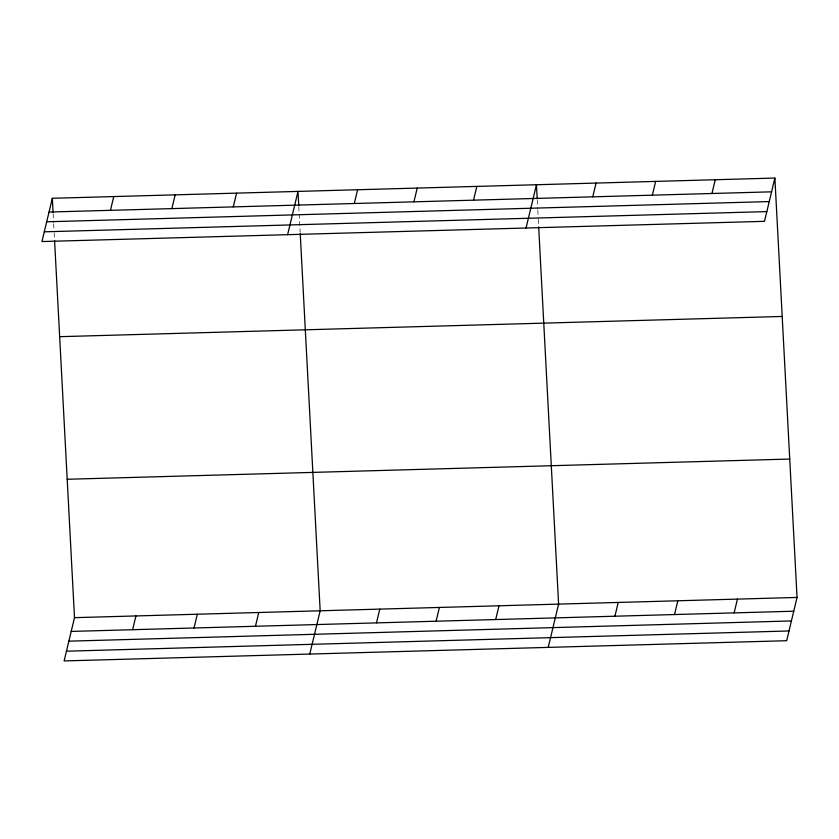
<?xml version="1.0" encoding="UTF-8"?>
<svg xmlns="http://www.w3.org/2000/svg" width="839" height="839" viewBox="0 0 839 839"><rect width="100%" height="100%" fill="white"/><g stroke="black" fill="none" stroke-linecap="round" stroke-linejoin="round"><path stroke-width="0.63" stroke-dasharray="4.2 3.15" d="M537.254 200.122L537.726 209.089M537.799 210.369L538.208 218.056M538.271 219.346L538.68 227.033M298.81 206.793L300.173 232.424M53.151 213.662L53.623 222.639M53.696 223.919L54.095 231.606M54.168 232.885L54.504 239.293"/><path stroke-width="1.26" d="M52.333 198.287L41.95 241.559L764.497 221.339L774.879 178.067L52.333 198.287L53.077 212.382M110.454 210.327L113.758 196.567M171.869 208.617L175.173 194.847M54.577 240.573L74.503 617.661L64.121 660.933L786.667 640.713L797.05 597.441L774.879 178.067M233.284 206.897L236.588 193.138M132.614 629.711L135.918 615.941M287.62 234.679L298.002 191.418L298.747 205.513M194.029 627.991L197.333 614.232M354.31 203.51L357.613 189.75M255.455 626.272L258.758 612.512M413.921 201.842L417.224 188.083M309.78 654.053L320.173 610.792L300.236 233.703M473.532 200.175L476.835 186.415M376.48 622.884L379.784 609.124M526.053 228.009L536.446 184.748L537.191 198.843M436.091 621.217L439.395 607.457M592.754 196.84L596.057 183.07M495.692 619.549L498.995 605.789M652.354 195.172L655.658 181.402M548.224 647.383L558.606 604.122L538.68 227.033M711.965 193.494L715.268 179.735M614.914 616.214L618.217 602.454M674.525 614.547L677.828 600.787M734.135 612.879L737.439 599.119M49.029 212.047L771.576 191.827M46.701 221.79L769.237 201.57M44.289 231.816L766.836 211.596M59.653 336.68L782.2 316.46M67.193 479.268L789.73 459.048M74.503 617.661L797.05 597.441M71.2 631.421L793.746 611.212M68.861 641.164L791.408 620.944M66.459 651.19L788.996 630.97"/></g></svg>
